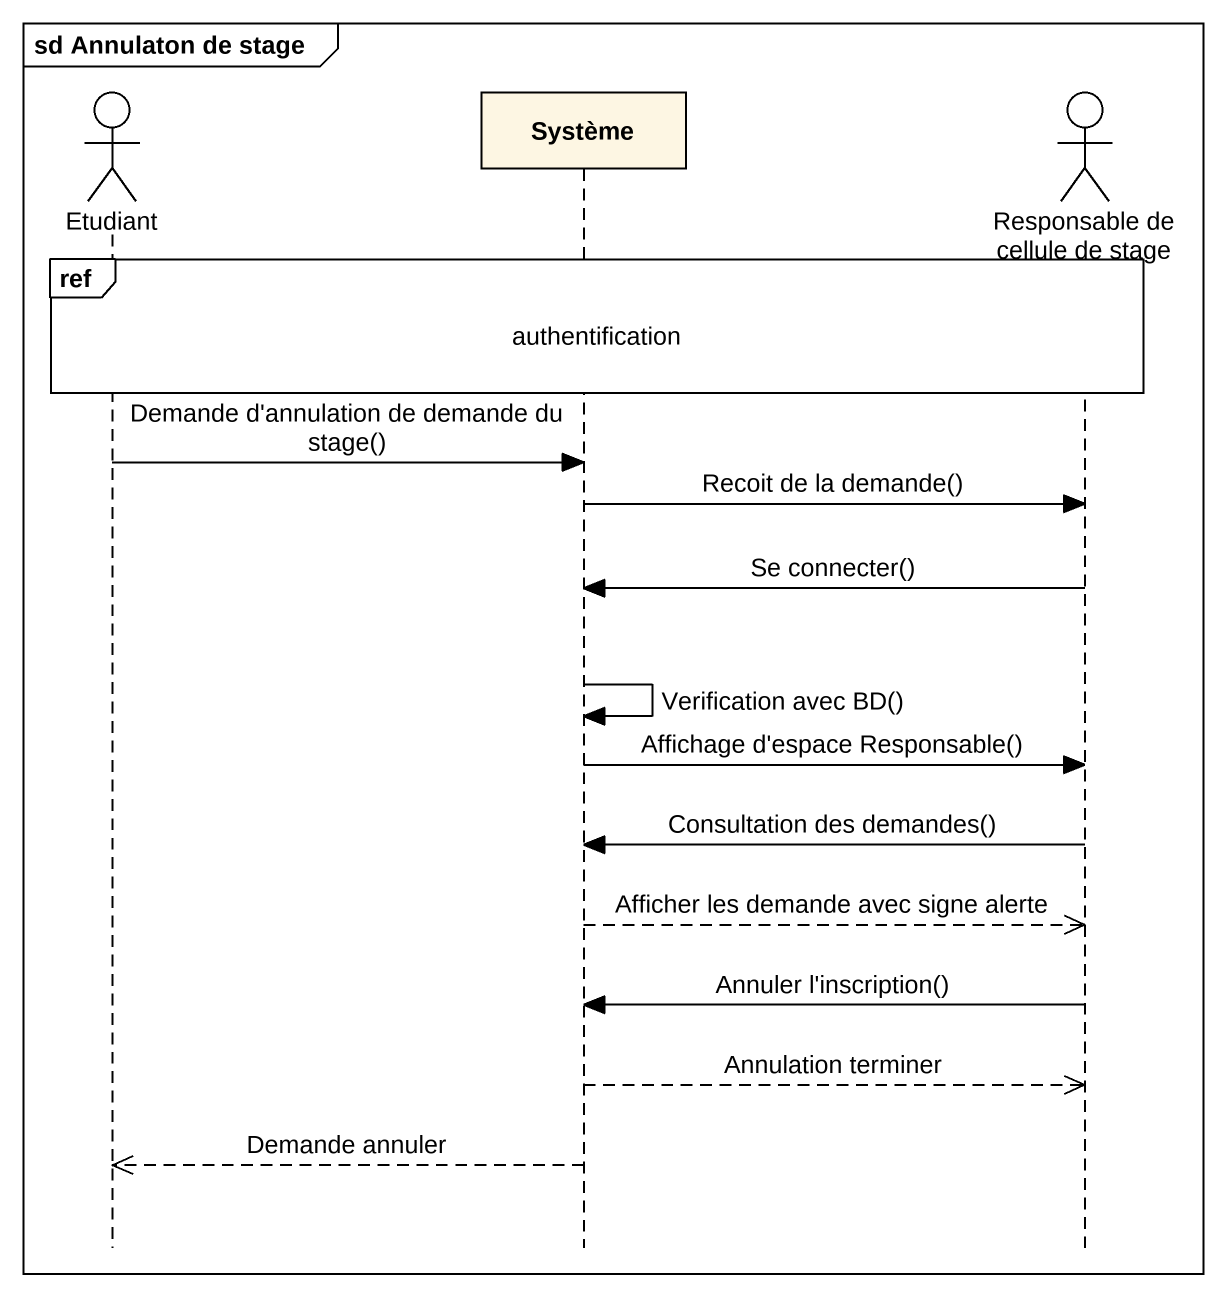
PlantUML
@startuml
mainframe sd Annulaton de stage
hide footbox
actor Etudiant
participant Système
actor "Responsable de cellule de stage" as Responsable_de_cellule_de

ref over Etudiant, Système, Responsable_de_cellule_de : authentification
Etudiant -> Système : Demande d'annulation de demande du stage()
Système -> Responsable_de_cellule_de : Recoit de la demande()
Responsable_de_cellule_de -> Système : Se connecter()
Système -> Système : Verification avec BD()
Système -> Responsable_de_cellule_de : Affichage d'espace Responsable()
Responsable_de_cellule_de -> Système : Consultation des demandes()
Système -->> Responsable_de_cellule_de : Afficher les demande avec signe alerte
Responsable_de_cellule_de -> Système : Annuler l'inscription()
Système -->> Responsable_de_cellule_de : Annulation terminer
Système -->> Etudiant : Demande annuler
@enduml
